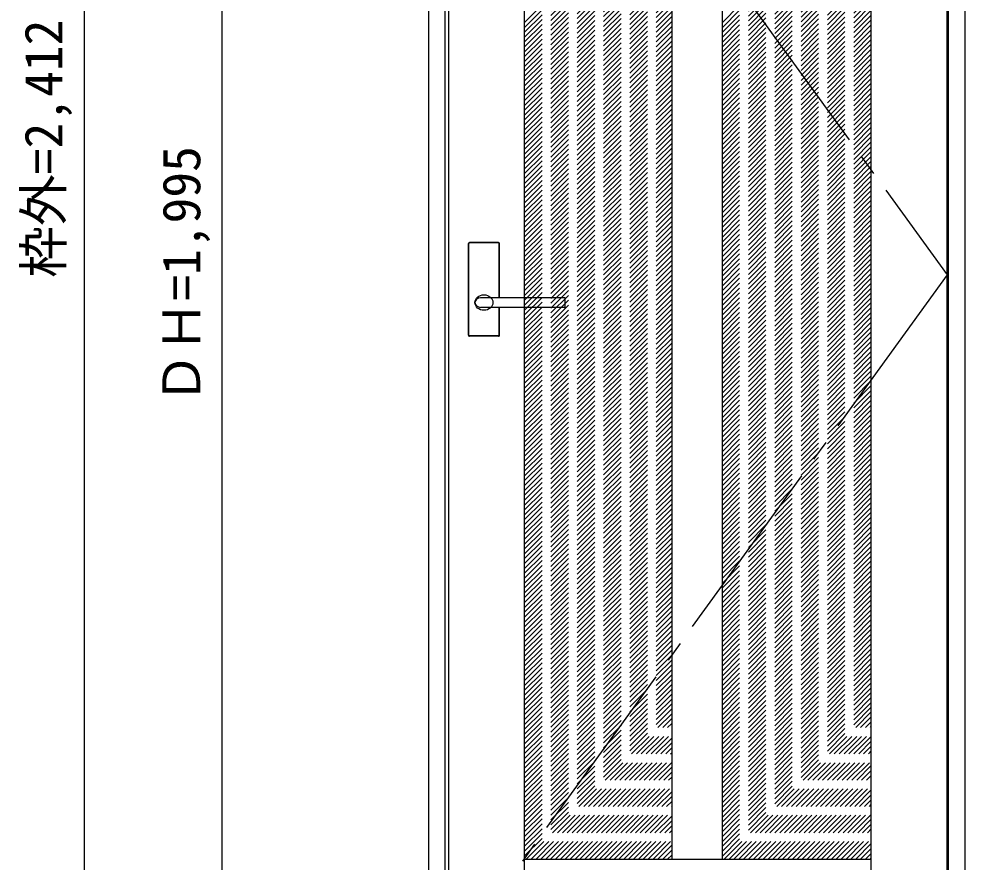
# Model space of a CAD drawing. Units: millimetres, scale not verified. Extents: x -1130 to 430, y -1970 to 1409.
# Drawn here: x -950 to 422, y -839 to 384 of the extents above; entities that cross this region are included whole.
import ezdxf
from ezdxf.enums import TextEntityAlignment as Align

# ---------------------------------------------------------------- set-up
doc = ezdxf.new("R2010")
doc.units = ezdxf.units.MM
doc.header["$LTSCALE"] = 30
doc.linetypes.add('CHAIN2', pattern=[12, 9, -1, 1, -1])
doc.linetypes.add('DASHED1', pattern=[1.8, 1.2, -0.6])
doc.layers.add('0-0', color=4, linetype='DASHED1')
doc.layers.add('0-1_寸法', color=7, linetype='Continuous')
doc.styles.add('ＭＳ ゴシック', font='')
doc.styles.get('ＭＳ ゴシック').set_extended_font_data('MS Gothic')

msp = doc.modelspace()

# ---------------------------------------------------------------- linework, layer by layer
at = {"layer": '0-0', "color": 3, "linetype": 'Continuous'}
for p, q in [((-355.55, -1010.01), (-355.55, 1401.99)), ((422.45, -1010.01), (422.45, 1401.99)), ((-331.55, -1010.01), (-331.55, 1377.99)), ((398.45, -1010.01), (398.45, 1377.99)), ((-326.55, -985.01), (-326.55, 1009.99)), ((-216.55, -985.01), (-216.55, 1009.99)), ((286.45, -985.01), (286.45, 1009.99)), ((396.45, -985.01), (396.45, 1009.99)), ((-3.05, 874.99), (-3.05, -835.01)), ((69.95, 874.99), (69.95, -835.01)), ((-298.05, -75.01), (-298.05, 57.99)), ((-254.55, 59.49), (-296.55, 59.49)), ((-253.05, -20.51), (-253.05, 57.99)), ((-280.37, -20.51), (-280.55, -20.51)), ((-158.55, -20.51), (-280.37, -20.51)), ((-157.55, -33.51), (-157.55, -21.51)), ((-158.55, -34.51), (-280.55, -34.51)), ((-253.05, -75.01), (-253.05, -34.51)), ((-254.55, -76.51), (-296.55, -76.51)), ((-216.55, -835.01), (286.45, -835.01))]:
    msp.add_line(p, q, dxfattribs=at)
at = {"layer": '0-0', "color": 7, "linetype": 'CHAIN2'}
for p, q in [((-326.55, 1009.99), (396.45, 12.49)), ((396.45, 12.49), (-326.55, -985.01))]:
    msp.add_line(p, q, dxfattribs=at)
at = {"layer": '0-0'}
for p, q in [((-216.55, 378.79), (-3.05, 592.29)), ((69.95, 378.23), (286.45, 594.73)), ((-216.55, 371.72), (-3.05, 585.22)), ((-216.55, 364.64), (-3.05, 578.14)), ((69.95, 371.16), (286.45, 587.66)), ((69.95, 364.09), (286.45, 580.59)), ((-216.55, 357.57), (-3.05, 571.07)), ((-216.55, 350.5), (-3.05, 564)), ((69.95, 357.02), (286.45, 573.52)), ((69.95, 349.95), (286.45, 566.45)), ((-216.55, 343.43), (-3.05, 556.93)), ((-216.55, 336.36), (-3.05, 549.86)), ((69.95, 342.88), (286.45, 559.38)), ((69.95, 335.8), (286.45, 552.3)), ((-216.55, 329.29), (-3.05, 542.79)), ((-216.55, 322.22), (-3.05, 535.72)), ((69.95, 328.73), (286.45, 545.23)), ((69.95, 321.66), (286.45, 538.16)), ((-216.55, 315.15), (-3.05, 528.65)), ((-216.55, 308.08), (-3.05, 521.58)), ((69.95, 314.59), (286.45, 531.09)), ((69.95, 307.52), (286.45, 524.02)), ((-216.55, 301), (-3.05, 514.5)), ((69.95, 300.45), (286.45, 516.95)), ((69.95, 293.38), (286.45, 509.88)), ((-216.55, 293.93), (-3.05, 507.43)), ((-216.55, 286.86), (-3.05, 500.36)), ((69.95, 286.31), (286.45, 502.81)), ((69.95, 279.24), (286.45, 495.74)), ((-216.55, 279.79), (-3.05, 493.29)), ((-216.55, 272.72), (-3.05, 486.22)), ((69.95, 272.16), (286.45, 488.66)), ((69.95, 265.09), (286.45, 481.59)), ((-216.55, 265.65), (-3.05, 479.15)), ((-216.55, 258.58), (-3.05, 472.08)), ((69.95, 258.02), (286.45, 474.52)), ((69.95, 250.95), (286.45, 467.45)), ((-216.55, 251.51), (-3.05, 465.01)), ((-216.55, 244.44), (-3.05, 457.94)), ((69.95, 243.88), (286.45, 460.38)), ((69.95, 236.81), (286.45, 453.31)), ((-216.55, 237.37), (-3.05, 450.87)), ((-216.55, 230.29), (-3.05, 443.79)), ((69.95, 229.74), (286.45, 446.24)), ((-216.55, 223.22), (-3.05, 436.72)), ((-216.55, 216.15), (-3.05, 429.65)), ((69.95, 222.67), (286.45, 439.17)), ((69.95, 215.6), (286.45, 432.1)), ((-216.55, 209.08), (-3.05, 422.58)), ((-216.55, 202.01), (-3.05, 415.51)), ((69.95, 208.53), (286.45, 425.03)), ((69.95, 201.45), (286.45, 417.95)), ((-216.55, 194.94), (-3.05, 408.44)), ((-216.55, 187.87), (-3.05, 401.37)), ((69.95, 194.38), (286.45, 410.88)), ((69.95, 187.31), (286.45, 403.81)), ((-216.55, 180.8), (-3.05, 394.3)), ((-216.55, 173.73), (-3.05, 387.23)), ((69.95, 180.24), (286.45, 396.74)), ((69.95, 173.17), (286.45, 389.67)), ((-216.55, 166.65), (-3.05, 380.15)), ((-216.55, 159.58), (-3.05, 373.08)), ((69.95, 166.1), (286.45, 382.6)), ((69.95, 159.03), (286.45, 375.53)), ((-216.55, 152.51), (-3.05, 366.01)), ((-216.55, 145.44), (-3.05, 358.94)), ((69.95, 151.96), (286.45, 368.46)), ((69.95, 144.89), (286.45, 361.39)), ((-216.55, 138.37), (-3.05, 351.87)), ((-216.55, 131.3), (-3.05, 344.8)), ((69.95, 137.81), (286.45, 354.31)), ((69.95, 130.74), (286.45, 347.24)), ((-216.55, 124.23), (-3.05, 337.73)), ((-216.55, 117.16), (-3.05, 330.66)), ((69.95, 123.67), (286.45, 340.17)), ((69.95, 116.6), (286.45, 333.1)), ((-216.55, 110.09), (-3.05, 323.59)), ((-216.55, 103.01), (-3.05, 316.51)), ((69.95, 109.53), (286.45, 326.03)), ((69.95, 102.46), (286.45, 318.96)), ((-216.55, 95.94), (-3.05, 309.44)), ((-216.55, 88.87), (-3.05, 302.37)), ((69.95, 95.39), (286.45, 311.89)), ((69.95, 88.32), (286.45, 304.82)), ((-216.55, 81.8), (-3.05, 295.3)), ((69.95, 81.25), (286.45, 297.75)), ((69.95, 74.17), (286.45, 290.67)), ((-216.55, 74.73), (-3.05, 288.23)), ((-216.55, 67.66), (-3.05, 281.16)), ((69.95, 67.1), (286.45, 283.6)), ((69.95, 60.03), (286.45, 276.53)), ((-216.55, 60.59), (-3.05, 274.09)), ((-216.55, 53.52), (-3.05, 267.02)), ((69.95, 52.96), (286.45, 269.46)), ((69.95, 45.89), (286.45, 262.39)), ((-216.55, 46.45), (-3.05, 259.95)), ((-216.55, 39.38), (-3.05, 252.88)), ((69.95, 38.82), (286.45, 255.32)), ((69.95, 31.75), (286.45, 248.25)), ((-216.55, 32.3), (-3.05, 245.8)), ((-216.55, 25.23), (-3.05, 238.73)), ((69.95, 24.68), (286.45, 241.18)), ((69.95, 17.61), (286.45, 234.11)), ((-216.55, 18.16), (-3.05, 231.66)), ((-216.55, 11.09), (-3.05, 224.59)), ((69.95, 10.54), (286.45, 227.04)), ((69.95, 3.46), (286.45, 219.96)), ((-216.55, 4.02), (-3.05, 217.52)), ((-216.55, -3.05), (-3.05, 210.45)), ((69.95, -3.61), (286.45, 212.89)), ((-216.55, -10.12), (-3.05, 203.38)), ((-216.55, -17.19), (-3.05, 196.31)), ((69.95, -10.68), (286.45, 205.82)), ((69.95, -17.75), (286.45, 198.75)), ((-216.55, -24.26), (-3.05, 189.24)), ((-216.55, -31.34), (-3.05, 182.16)), ((69.95, -24.82), (286.45, 191.68)), ((69.95, -31.89), (286.45, 184.61)), ((-216.55, -38.41), (-3.05, 175.09)), ((-216.55, -45.48), (-3.05, 168.02)), ((69.95, -38.96), (286.45, 177.54)), ((69.95, -46.03), (286.45, 170.47)), ((-216.55, -52.55), (-3.05, 160.95)), ((-216.55, -59.62), (-3.05, 153.88)), ((69.95, -53.1), (286.45, 163.4)), ((69.95, -60.18), (286.45, 156.32)), ((-216.55, -66.69), (-3.05, 146.81)), ((-216.55, -73.76), (-3.05, 139.74)), ((69.95, -67.25), (286.45, 149.25)), ((69.95, -74.32), (286.45, 142.18)), ((-216.55, -80.83), (-3.05, 132.67)), ((-216.55, -87.9), (-3.05, 125.6)), ((69.95, -81.39), (286.45, 135.11)), ((69.95, -88.46), (286.45, 128.04)), ((-216.55, -94.97), (-3.05, 118.53)), ((-216.55, -102.05), (-3.05, 111.45)), ((69.95, -95.53), (286.45, 120.97)), ((69.95, -102.6), (286.45, 113.9)), ((-216.55, -109.12), (-3.05, 104.38)), ((-216.55, -116.19), (-3.05, 97.31)), ((69.95, -109.67), (286.45, 106.83)), ((69.95, -116.74), (286.45, 99.76)), ((-216.55, -123.26), (-3.05, 90.24)), ((-216.55, -130.33), (-3.05, 83.17)), ((69.95, -123.82), (286.45, 92.68)), ((69.95, -130.89), (286.45, 85.61)), ((-216.55, -137.4), (-3.05, 76.1)), ((-216.55, -144.47), (-3.05, 69.03)), ((69.95, -137.96), (286.45, 78.54)), ((69.95, -145.03), (286.45, 71.47)), ((-216.55, -151.54), (-3.05, 61.96)), ((69.95, -152.1), (286.45, 64.4)), ((69.95, -159.17), (286.45, 57.33)), ((-216.55, -158.61), (-3.05, 54.89)), ((-216.55, -165.69), (-3.05, 47.81)), ((69.95, -166.24), (286.45, 50.26)), ((69.95, -173.31), (286.45, 43.19)), ((-216.55, -172.76), (-3.05, 40.74)), ((-216.55, -179.83), (-3.05, 33.67)), ((69.95, -180.38), (286.45, 36.12)), ((69.95, -187.45), (286.45, 29.05)), ((-216.55, -186.9), (-3.05, 26.6)), ((-216.55, -193.97), (-3.05, 19.53)), ((69.95, -194.53), (286.45, 21.97)), ((69.95, -201.6), (286.45, 14.9)), ((-216.55, -201.04), (-3.05, 12.46)), ((-216.55, -208.11), (-3.05, 5.39)), ((69.95, -208.67), (286.45, 7.83)), ((69.95, -215.74), (286.45, 0.76)), ((-216.55, -215.18), (-3.05, -1.68)), ((-216.55, -222.25), (-3.05, -8.75)), ((69.95, -222.81), (286.45, -6.31)), ((69.95, -229.88), (286.45, -13.38)), ((-216.55, -229.33), (-3.05, -15.83)), ((-216.55, -236.4), (-3.05, -22.9)), ((69.95, -236.95), (286.45, -20.45)), ((-216.55, -243.47), (-3.05, -29.97)), ((-216.55, -250.54), (-3.05, -37.04)), ((69.95, -244.02), (286.45, -27.52)), ((69.95, -251.09), (286.45, -34.59)), ((-216.55, -257.61), (-3.05, -44.11)), ((-216.55, -264.68), (-3.05, -51.18)), ((69.95, -258.17), (286.45, -41.67)), ((69.95, -265.24), (286.45, -48.74)), ((-216.55, -271.75), (-3.05, -58.25)), ((-216.55, -278.82), (-3.05, -65.32)), ((69.95, -272.31), (286.45, -55.81)), ((69.95, -279.38), (286.45, -62.88)), ((-216.55, -285.89), (-3.05, -72.39)), ((-216.55, -292.96), (-3.05, -79.46)), ((69.95, -286.45), (286.45, -69.95)), ((69.95, -293.52), (286.45, -77.02)), ((-216.55, -300.04), (-3.05, -86.54)), ((-216.55, -307.11), (-3.05, -93.61)), ((69.95, -300.59), (286.45, -84.09)), ((69.95, -307.66), (286.45, -91.16)), ((-216.55, -314.18), (-3.05, -100.68)), ((-216.55, -321.25), (-3.05, -107.75)), ((69.95, -314.73), (286.45, -98.23)), ((69.95, -321.81), (286.45, -105.31)), ((-216.55, -328.32), (-3.05, -114.82)), ((-216.55, -335.39), (-3.05, -121.89)), ((69.95, -328.88), (286.45, -112.38)), ((69.95, -335.95), (286.45, -119.45)), ((-216.55, -342.46), (-3.05, -128.96)), ((-216.55, -349.53), (-3.05, -136.03)), ((69.95, -343.02), (286.45, -126.52)), ((69.95, -350.09), (286.45, -133.59)), ((-216.55, -356.6), (-3.05, -143.1)), ((-216.55, -363.68), (-3.05, -150.18)), ((69.95, -357.16), (286.45, -140.66)), ((69.95, -364.23), (286.45, -147.73)), ((-216.55, -370.75), (-3.05, -157.25)), ((-216.55, -377.82), (-3.05, -164.32)), ((69.95, -371.3), (286.45, -154.8)), ((69.95, -378.37), (286.45, -161.87)), ((-216.55, -384.89), (-3.05, -171.39)), ((69.95, -385.44), (286.45, -168.94)), ((69.95, -392.52), (286.45, -176.02)), ((-216.55, -391.96), (-3.05, -178.46)), ((-216.55, -399.03), (-3.05, -185.53)), ((69.95, -399.59), (286.45, -183.09)), ((69.95, -406.66), (286.45, -190.16)), ((-216.55, -406.1), (-3.05, -192.6)), ((-216.55, -413.17), (-3.05, -199.67)), ((69.95, -413.73), (286.45, -197.23)), ((69.95, -420.8), (286.45, -204.3)), ((-216.55, -420.24), (-3.05, -206.74)), ((-216.55, -427.32), (-3.05, -213.82)), ((69.95, -427.87), (286.45, -211.37)), ((69.95, -434.94), (286.45, -218.44)), ((-216.55, -434.39), (-3.05, -220.89)), ((-216.55, -441.46), (-3.05, -227.96)), ((69.95, -442.01), (286.45, -225.51)), ((69.95, -449.08), (286.45, -232.58)), ((-216.55, -448.53), (-3.05, -235.03)), ((-216.55, -455.6), (-3.05, -242.1)), ((69.95, -456.16), (286.45, -239.66)), ((69.95, -463.23), (286.45, -246.73)), ((-216.55, -462.67), (-3.05, -249.17)), ((-216.55, -469.74), (-3.05, -256.24)), ((69.95, -470.3), (286.45, -253.8)), ((-216.55, -476.81), (-3.05, -263.31)), ((-216.55, -483.88), (-3.05, -270.38)), ((69.95, -477.37), (286.45, -260.87)), ((69.95, -484.44), (286.45, -267.94)), ((-216.55, -490.95), (-3.05, -277.45)), ((-216.55, -498.03), (-3.05, -284.53)), ((69.95, -491.51), (286.45, -275.01)), ((69.95, -498.58), (286.45, -282.08)), ((-216.55, -505.1), (-3.05, -291.6)), ((-216.55, -512.17), (-3.05, -298.67)), ((69.95, -505.65), (286.45, -289.15)), ((69.95, -512.72), (286.45, -296.22)), ((-216.55, -519.24), (-3.05, -305.74)), ((-216.55, -526.31), (-3.05, -312.81)), ((69.95, -519.79), (286.45, -303.29)), ((69.95, -526.87), (286.45, -310.37)), ((-216.55, -533.38), (-3.05, -319.88)), ((-216.55, -540.45), (-3.05, -326.95)), ((69.95, -533.94), (286.45, -317.44)), ((69.95, -541.01), (286.45, -324.51)), ((-216.55, -547.52), (-3.05, -334.02)), ((-216.55, -554.59), (-3.05, -341.09)), ((69.95, -548.08), (286.45, -331.58)), ((69.95, -555.15), (286.45, -338.65)), ((-216.55, -561.67), (-3.05, -348.17)), ((-216.55, -568.74), (-3.05, -355.24)), ((69.95, -562.22), (286.45, -345.72)), ((69.95, -569.29), (286.45, -352.79)), ((-216.55, -575.81), (-3.05, -362.31)), ((-216.55, -582.88), (-3.05, -369.38)), ((69.95, -576.36), (286.45, -359.86)), ((69.95, -583.43), (286.45, -366.93)), ((-216.55, -589.95), (-3.05, -376.45)), ((-216.55, -597.02), (-3.05, -383.52)), ((69.95, -590.51), (286.45, -374.01)), ((69.95, -597.58), (286.45, -381.08)), ((-216.55, -604.09), (-3.05, -390.59)), ((-216.55, -611.16), (-3.05, -397.66)), ((69.95, -604.65), (286.45, -388.15)), ((69.95, -611.72), (286.45, -395.22)), ((-216.55, -618.23), (-3.05, -404.73)), ((69.95, -618.79), (286.45, -402.29)), ((69.95, -625.86), (286.45, -409.36)), ((-216.55, -625.31), (-3.05, -411.81)), ((-216.55, -632.38), (-3.05, -418.88)), ((69.95, -632.93), (286.45, -416.43)), ((69.95, -640), (286.45, -423.5)), ((-216.55, -639.45), (-3.05, -425.95)), ((-216.55, -646.52), (-3.05, -433.02)), ((69.95, -647.07), (286.45, -430.57)), ((69.95, -654.15), (286.45, -437.65)), ((-216.55, -653.59), (-3.05, -440.09)), ((-216.55, -660.66), (-3.05, -447.16)), ((69.95, -661.22), (286.45, -444.72)), ((69.95, -668.29), (286.45, -451.79)), ((-216.55, -667.73), (-3.05, -454.23)), ((-216.55, -674.8), (-3.05, -461.3)), ((69.95, -675.36), (286.45, -458.86)), ((69.95, -682.43), (286.45, -465.93)), ((-216.55, -681.87), (-3.05, -468.37)), ((-216.55, -688.94), (-3.05, -475.44)), ((69.95, -689.5), (286.45, -473)), ((69.95, -696.57), (286.45, -480.07)), ((-216.55, -696.02), (-3.05, -482.52)), ((-216.55, -703.09), (-3.05, -489.59)), ((69.95, -703.64), (286.45, -487.14)), ((-216.55, -710.16), (-3.05, -496.66)), ((-216.55, -717.23), (-3.05, -503.73)), ((69.95, -710.71), (286.45, -494.21)), ((69.95, -717.78), (286.45, -501.28)), ((-216.55, -724.3), (-3.05, -510.8)), ((-216.55, -731.37), (-3.05, -517.87)), ((69.95, -724.86), (286.45, -508.36)), ((69.95, -731.93), (286.45, -515.43)), ((-216.55, -738.44), (-3.05, -524.94)), ((-216.55, -745.51), (-3.05, -532.01)), ((69.95, -739), (286.45, -522.5)), ((69.95, -746.07), (286.45, -529.57)), ((-216.55, -752.58), (-3.05, -539.08)), ((-216.55, -759.66), (-3.05, -546.16)), ((69.95, -753.14), (286.45, -536.64)), ((69.95, -760.21), (286.45, -543.71)), ((-216.55, -766.73), (-3.05, -553.23)), ((-216.55, -773.8), (-3.05, -560.3)), ((69.95, -767.28), (286.45, -550.78)), ((69.95, -774.35), (286.45, -557.85)), ((-216.55, -780.87), (-3.05, -567.37)), ((-216.55, -787.94), (-3.05, -574.44)), ((69.95, -781.42), (286.45, -564.92)), ((69.95, -788.5), (286.45, -572)), ((-216.55, -795.01), (-3.05, -581.51)), ((-216.55, -802.08), (-3.05, -588.58)), ((69.95, -795.57), (286.45, -579.07)), ((69.95, -802.64), (286.45, -586.14)), ((-216.55, -809.15), (-3.05, -595.65)), ((-216.55, -816.22), (-3.05, -602.72)), ((69.95, -809.71), (286.45, -593.21)), ((69.95, -816.78), (286.45, -600.28)), ((-216.55, -823.29), (-3.05, -609.79)), ((-216.55, -830.37), (-3.05, -616.87)), ((69.95, -823.85), (286.45, -607.35)), ((69.95, -830.92), (286.45, -614.42)), ((-214.12, -835.01), (-3.05, -623.94)), ((-207.05, -835.01), (-3.05, -631.01)), ((72.93, -835.01), (286.45, -621.49)), ((80.01, -835.01), (286.45, -628.56)), ((-199.98, -835.01), (-3.05, -638.08)), ((87.08, -835.01), (286.45, -635.64)), ((94.15, -835.01), (286.45, -642.71)), ((-192.91, -835.01), (-3.05, -645.15)), ((-185.84, -835.01), (-3.05, -652.22)), ((101.22, -835.01), (286.45, -649.78)), ((108.29, -835.01), (286.45, -656.85)), ((-178.77, -835.01), (-3.05, -659.29)), ((-171.7, -835.01), (-3.05, -666.36)), ((115.36, -835.01), (286.45, -663.92)), ((122.43, -835.01), (286.45, -670.99)), ((-164.62, -835.01), (-3.05, -673.43)), ((-157.55, -835.01), (-3.05, -680.51)), ((129.5, -835.01), (286.45, -678.06)), ((136.57, -835.01), (286.45, -685.13)), ((-150.48, -835.01), (-3.05, -687.58)), ((-143.41, -835.01), (-3.05, -694.65)), ((143.65, -835.01), (286.45, -692.2)), ((150.72, -835.01), (286.45, -699.27)), ((-136.34, -835.01), (-3.05, -701.72)), ((-129.27, -835.01), (-3.05, -708.79)), ((157.79, -835.01), (286.45, -706.35)), ((164.86, -835.01), (286.45, -713.42)), ((-122.2, -835.01), (-3.05, -715.86)), ((-115.13, -835.01), (-3.05, -722.93)), ((171.93, -835.01), (286.45, -720.49)), ((-108.06, -835.01), (-3.05, -730)), ((-100.98, -835.01), (-3.05, -737.07)), ((179, -835.01), (286.45, -727.56)), ((186.07, -835.01), (286.45, -734.63)), ((-93.91, -835.01), (-3.05, -744.15)), ((-86.84, -835.01), (-3.05, -751.22)), ((193.14, -835.01), (286.45, -741.7)), ((200.21, -835.01), (286.45, -748.77)), ((-79.77, -835.01), (-3.05, -758.29)), ((-72.7, -835.01), (-3.05, -765.36)), ((207.28, -835.01), (286.45, -755.84)), ((214.36, -835.01), (286.45, -762.91)), ((-65.63, -835.01), (-3.05, -772.43)), ((-58.56, -835.01), (-3.05, -779.5)), ((221.43, -835.01), (286.45, -769.99)), ((228.5, -835.01), (286.45, -777.06)), ((-51.49, -835.01), (-3.05, -786.57)), ((-44.42, -835.01), (-3.05, -793.64)), ((235.57, -835.01), (286.45, -784.13)), ((242.64, -835.01), (286.45, -791.2)), ((-37.34, -835.01), (-3.05, -800.71)), ((-30.27, -835.01), (-3.05, -807.78)), ((249.71, -835.01), (286.45, -798.27)), ((256.78, -835.01), (286.45, -805.34)), ((-23.2, -835.01), (-3.05, -814.86)), ((-16.13, -835.01), (-3.05, -821.93)), ((263.85, -835.01), (286.45, -812.41)), ((270.92, -835.01), (286.45, -819.48)), ((-9.06, -835.01), (-3.05, -829)), ((278, -835.01), (286.45, -826.55)), ((285.07, -835.01), (286.45, -833.63))]:
    msp.add_line(p, q, dxfattribs=at)
at = {"layer": '0-0', "linetype": 'Continuous'}
for p, q in [((-297.55, -75.01), (-297.55, 57.99)), ((-254.55, 58.99), (-296.55, 58.99)), ((-253.55, -20.51), (-253.55, 57.99)), ((-253.55, -75.01), (-253.55, -34.51)), ((-254.55, -76.01), (-296.55, -76.01))]:
    msp.add_line(p, q, dxfattribs=at)
at = {"layer": '0-0', "color": 3, "linetype": 'Continuous'}
for centre, radius, start, end in [((-296.55, 57.99), 1.5, 90, 180), ((-254.55, 57.99), 1.5, 0, 90), ((-158.55, -21.51), 1, 0, 90), ((-158.55, -33.51), 1, 270, 0), ((-296.55, -75.01), 1.5, 180, 270), ((-254.55, -75.01), 1.5, 270, 0)]:
    msp.add_arc(centre, radius, start, end, dxfattribs=at)
at = {"layer": '0-0', "linetype": 'Continuous'}
for centre, start, end in [((-296.55, 57.99), 90, 180), ((-254.55, 57.99), 0, 90), ((-296.55, -75.01), 180, 270), ((-254.55, -75.01), 270, 0)]:
    msp.add_arc(centre, 1, start, end, dxfattribs=at)
at = {"layer": '0-0', "color": 3, "linetype": 'Continuous'}
msp.add_ellipse((-275.55, -27.51), major_axis=(-13, 0), ratio=0.865384, dxfattribs=at)
msp.add_ellipse((-280.55, -27.51), major_axis=(-8, 0), ratio=0.875, start_param=4.712389, end_param=7.8539816, dxfattribs=at)
at = {"layer": '0-1_寸法', "color": 4}
for p, q in [((-855.55, 1401.99), (-855.55, -1010.01)), ((-655.55, 1009.99), (-655.55, -985.01))]:
    msp.add_line(p, q, dxfattribs=at)

# ---------------------------------------------------------------- texts
at = {"layer": '0-1_寸法', "style": 'ＭＳ ゴシック'}
for s, p in [('枠外=2,412', (-870.55, 8.49)), ('ＤＨ=1,995', (-670.55, -175.01))]:
    msp.add_text(s, height=54.99, rotation=90, dxfattribs=at).set_placement(p, align=Align.BOTTOM_LEFT)

doc.saveas('drawing.dxf')
